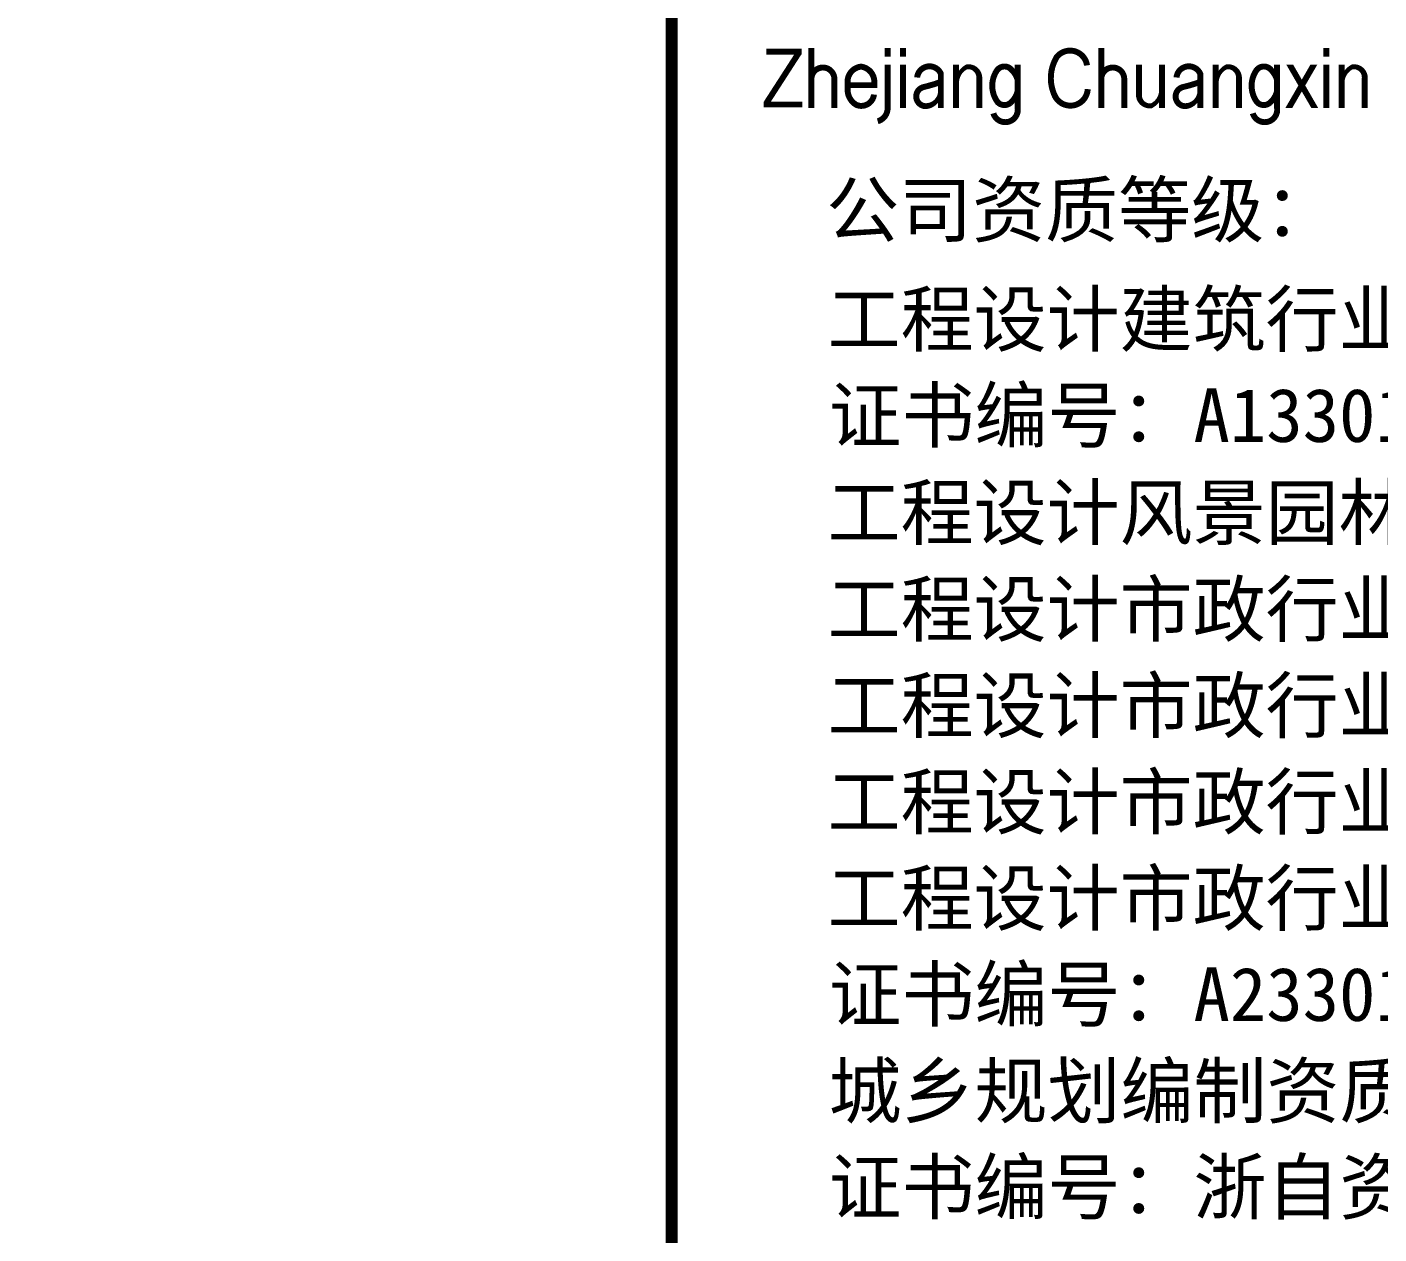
# Model space of a CAD drawing. Extents: x -202236 to 1002404, y -663931 to 1550022.
# Drawn here: x 13333.3 to 13788.2, y -354875.5 to -354469.6 of the extents above; entities that cross this region are included whole.
import ezdxf
from ezdxf.enums import TextEntityAlignment as Align

# ---------------------------------------------------------------- set-up
doc = ezdxf.new("R2010")
doc.units = 0
doc.layers.add('0-cxFrame', color=155, linetype='Continuous')
doc.layers.add('0-cxText', color=131, linetype='Continuous', lineweight=25)
doc.styles.add('cx_biaoti', font='')
doc.styles.add('cx_tuming', font='simhei.ttf')
doc.styles.add('cx_tuqian1', font='')
doc.styles.add('黑体', font='simhei.ttf', dxfattribs={"height": 12})
doc.styles.get('cx_biaoti').set_extended_font_data('SimSun')
doc.styles.get('cx_tuqian1').set_extended_font_data('SimSun')

# ---------------------------------------------------------------- blocks, each defined once
blk = doc.blocks.new('zjcx_TT(Dragon)')
at = {"const_width": 25}
for points in [[(-6601.5, -3922.8), (-6453.5, -3922.8)], [(-6600.9, -4138.3), (-6466.1, -3929.6)], [(-6412.1, -4159.9), (-6412.1, -3907.9)], [(-6091.5, -3944), (-6091.5, -3907.9)], [(-6026.9, -3944), (-6026.9, -3907.9)], [(-5193.1, -4159.9), (-5193.1, -3907.9)], [(-4246.5, -3944), (-4246.5, -3907.9)], [(-6091.5, -4159.9), (-6091.5, -3977.3)], [(-6026.9, -4159.9), (-6026.9, -3977.3)], [(-5803.7, -4159.9), (-5803.7, -3977.3)], [(-5544.5, -4159.9), (-5544.5, -3977.3)], [(-5034.8, -4105), (-5034.8, -3977.3)], [(-4937.2, -3977.3), (-4937.2, -4159.9)], [(-4711.6, -4159.9), (-4711.6, -3977.3)], [(-4453.7, -4159.9), (-4453.7, -3977.3)], [(-4400.9, -4153.5), (-4302.8, -3983.9)], [(-4298.8, -4153.5), (-4396.9, -3983.9)], [(-4246.5, -4159.9), (-4246.5, -3977.3)], [(-4182.4, -4159.9), (-4182.4, -3977.3)], [(-6315.5, -4159.9), (-6315.5, -4037.9)], [(-5867.9, -4159.9), (-5867.9, -4012.9)], [(-5706.1, -4032.2), (-5706.1, -4159.9)], [(-5096.5, -4159.9), (-5096.5, -4037.9)], [(-4777.1, -4159.9), (-4777.1, -4012.9)], [(-4614.1, -4032.2), (-4614.1, -4159.9)], [(-4084.9, -4032.2), (-4084.9, -4159.9)], [(-6272.6, -4063.8), (-6135.1, -4063.8)], [(-6613.5, -4145.1), (-6450.1, -4145.1)]]:
    blk.add_lwpolyline(points, dxfattribs=at)
for points in [[(-5382.2, -3947.7, -0.673783), (-5253.1, -3980.6, -0.222028)], [(-6412.1, -4037.9, -1.001561), (-6315.5, -4037.9, 3.441563)], [(-6202.6, -3985.6, 0.395945), (-6260.1, -4052)], [(-6205.1, -3985.6, -0.395945), (-6147.6, -4052)], [(-5967.5, -4031.5, -0.787489), (-5867, -4017.6)], [(-5632.6, -4002.6, -0.476832), (-5572.1, -3997.1, -0.222028)], [(-5380.1, -3944.8, 0.263693), (-5385.7, -4113.9, 0.615609)], [(-5193.1, -4037.9, -1.001561), (-5096.5, -4037.9, 3.441563)], [(-4876.7, -4031.5, -0.787489), (-4776.2, -4017.6)], [(-4541.8, -4002.6, -0.476832), (-4481.3, -3997.1, -0.222028)], [(-5631.7, -4001.3, 0.318714), (-5628.8, -4135.3, 0.615609)], [(-4540.9, -4001.3, 0.318714), (-4538.1, -4135.3, 0.615609)], [(-6259.7, -4074.4, 0.295539), (-6222, -4147.4, 0.295539)], [(-6224.2, -4146.2, 0.506701), (-6149, -4103.1)], [(-5939.3, -4071.4, 0.886876), (-5931.4, -4152, 0.615609)], [(-5939.3, -4071.4, 0.030544), (-5870.1, -4050.9)], [(-5390.8, -4103.4, 0.810483), (-5250.2, -4080.4, 0.222028)], [(-4848.5, -4071.4, 0.886876), (-4840.6, -4152, 0.615609)], [(-4848.5, -4071.4, 0.030544), (-4779.3, -4050.9)], [(-6133.3, -4215.5, 0.333054), (-6091.5, -4159.9, 3.441563)], [(-5646.9, -4182.1, 0.945498), (-5545, -4156.9, 0.222028)], [(-5629.5, -4134.4, 0.40791), (-5575.2, -4138.1, 0.222028)], [(-4556.1, -4182.1, 0.945498), (-4454.2, -4156.9, 0.222028)], [(-4538.7, -4134.4, 0.40791), (-4484.4, -4138.1, 0.222028)]]:
    blk.add_lwpolyline(points, format="xyb", dxfattribs=at)
for points in [[(-5798.6, -4047.1, 15, 19.9, -0.277023), (-5756.3, -3985.7, 15, 19.9, -0.413565)], [(-5759.6, -3986.9, 20, 25, -0.474766), (-5706.1, -4034, 25, 25, 0)], [(-4706.6, -4047.1, 15, 19.9, -0.277023), (-4664.2, -3985.7, 15, 19.9, -0.413565)], [(-4667.6, -3986.9, 20, 25, -0.474766), (-4614.1, -4034, 25, 25, 0)], [(-4393.2, -3990.1, 28.8, 0, 0), (-4414.9, -3977.6, 25, 25, 0)], [(-4306.3, -3990.1, 28.8, 0, 0), (-4284.6, -3977.6, 25, 25, 0)], [(-4177.4, -4047.1, 15, 19.9, -0.277023), (-4135, -3985.7, 15, 19.9, -0.413565)], [(-4138.4, -3986.9, 20, 25, -0.474766), (-4084.9, -4034, 25, 25, 0)], [(-5572.1, -3997.1, 25, 20, -0.150596), (-5545.7, -4047.8, 25, 25, 0)], [(-4481.3, -3997.1, 25, 20, -0.150596), (-4454.9, -4047.8, 25, 25, 0)], [(-5932.4, -4152, 25, 15, 0.445668), (-5871.8, -4081.7, 25, 25, 0)], [(-5575.2, -4138.1, 25, 20, 0.200508), (-5545.6, -4077.4, 25, 25, 0)], [(-4981.3, -4150.3, 20, 25, -0.474766), (-5034.8, -4103.2, 25, 25, 0)], [(-4942.3, -4090, 15, 19.9, -0.277023), (-4984.6, -4151.5, 15, 19.9, -0.413565)], [(-4841.6, -4152, 25, 15, 0.445668), (-4781, -4081.7, 25, 25, 0)], [(-4484.4, -4138.1, 25, 20, 0.200508), (-4454.8, -4077.4, 25, 25, 0)], [(-4397.3, -4147.3, 28.8, 0, 0), (-4419, -4159.9, 25, 25, 0)], [(-4302.4, -4147.3, 28.8, 0, 0), (-4280.7, -4159.9, 25, 25, 0)]]:
    blk.add_lwpolyline(points, format="xyseb")
at = {"layer": '0-cxFrame', "const_width": 30}
blk.add_lwpolyline([(-7000, -10200.2), (0, -10200.2), (0, 0), (-7000, 0)], close=True, dxfattribs=at)
at = {"color": 7, "style": 'cx_biaoti'}
for s, p in [('公司资质等级：', (-6350, -4700)), ('工程设计建筑行业（建筑工程）   甲级', (-6343.7, -5159.7)), ('证书编号：A133012653', (-6339.9, -5563.5)), ('工程设计风景园林工程专项       乙级', (-6343.7, -5972.3)), ('工程设计市政行业道路工程专业   乙级', (-6343.7, -6378.5)), ('工程设计市政行业桥梁工程专业   乙级', (-6343.7, -6783.5)), ('工程设计市政行业给水工程专业   乙级', (-6343.7, -7188.5)), ('工程设计市政行业排水工程专业   乙级', (-6343.7, -7593.5)), ('证书编号：A233012650', (-6339.9, -7997.3)), ('城乡规划编制资质证书等级：     乙级', (-6339.9, -8403.5)), ('证书编号：浙自资规乙字22330119号', (-6339.9, -8807.3))]:
    blk.add_text(s, height=225, dxfattribs=at).set_placement(p)
blk = doc.blocks.new('zjcx_T2(Dragon)')
at = {"layer": '0-cxFrame', "const_width": 50}
blk.add_lwpolyline([(-7000, 40000), (0, 40000), (0, 0), (-7000, 0)], close=True, dxfattribs=at)
at = {"layer": '0-cxFrame'}
blk.add_blockref('zjcx_TT(Dragon)', (0, 40000), dxfattribs=at)
blk = doc.blocks.new('TK22.A2 L(Dragon)')
at = {"layer": '0-cxFrame', "const_width": 0.5}
for points in [[(-80, 10), (-574, 10), (-574, 410), (-80, 410)], [(-10, 10), (-80, 10), (-80, 410), (-10, 410)]]:
    blk.add_lwpolyline(points, close=True, dxfattribs=at)
at = {"layer": '0-cxFrame', "xscale": 0.01, "yscale": 0.01, "zscale": 0.01}
blk.add_blockref('zjcx_T2(Dragon)', (-10, 10), dxfattribs=at)
at = {"style": '黑体', "flags": 4}
blk.add_attdef('图幅', text='', height=3.3, dxfattribs=at).set_placement((-40, 3), align=Align.RIGHT)
at = {"layer": '0-cxText', "flags": 4}
for tag, height, style, p in [('建设单位', 3.5, 'cx_tuming', (-45, 240)), ('项目名称', 3.5, 'cx_tuming', (-45, 210)), ('子项名称', 3.5, 'cx_tuming', (-45, 180)), ('工程编号', 3.3, 'cx_tuqian1', (-35, 165)), ('图名1', 3.5, 'cx_tuming', (-45, 87)), ('图名2', 3.5, 'cx_tuming', (-45, 79)), ('图名3', 3.5, 'cx_tuming', (-45, 71)), ('出图日期', 3.3, 'cx_tuqian1', (-39, 60)), ('专业', 3.3, 'cx_tuqian1', (-55, 52)), ('版次', 3.3, 'cx_tuqian1', (-20, 44)), ('图号', 3.3, 'cx_tuqian1', (-55, 44))]:
    blk.add_attdef(tag, text='', height=height, dxfattribs=dict(at, style=style)).set_placement(p, align=Align.MIDDLE)
at = {"layer": 'Defpoints', "color": 6, "flags": 4}
for tag, height, style, p in [('tufu', 3.3, '黑体', (-12, 12)), ('dwfname', 4, 'cx_tuqian1', (-80, 3))]:
    blk.add_attdef(tag, text='', height=height, dxfattribs=dict(at, style=style)).set_placement(p, align=Align.RIGHT)

msp = doc.modelspace()

# ---------------------------------------------------------------- block references
at = {"layer": '0-cxFrame', "xscale": 8, "yscale": 8, "zscale": 8}
msp.add_blockref('TK22.A2 L(Dragon)', (14190.2, -357444.07), dxfattribs=at)

doc.saveas('drawing.dxf')
